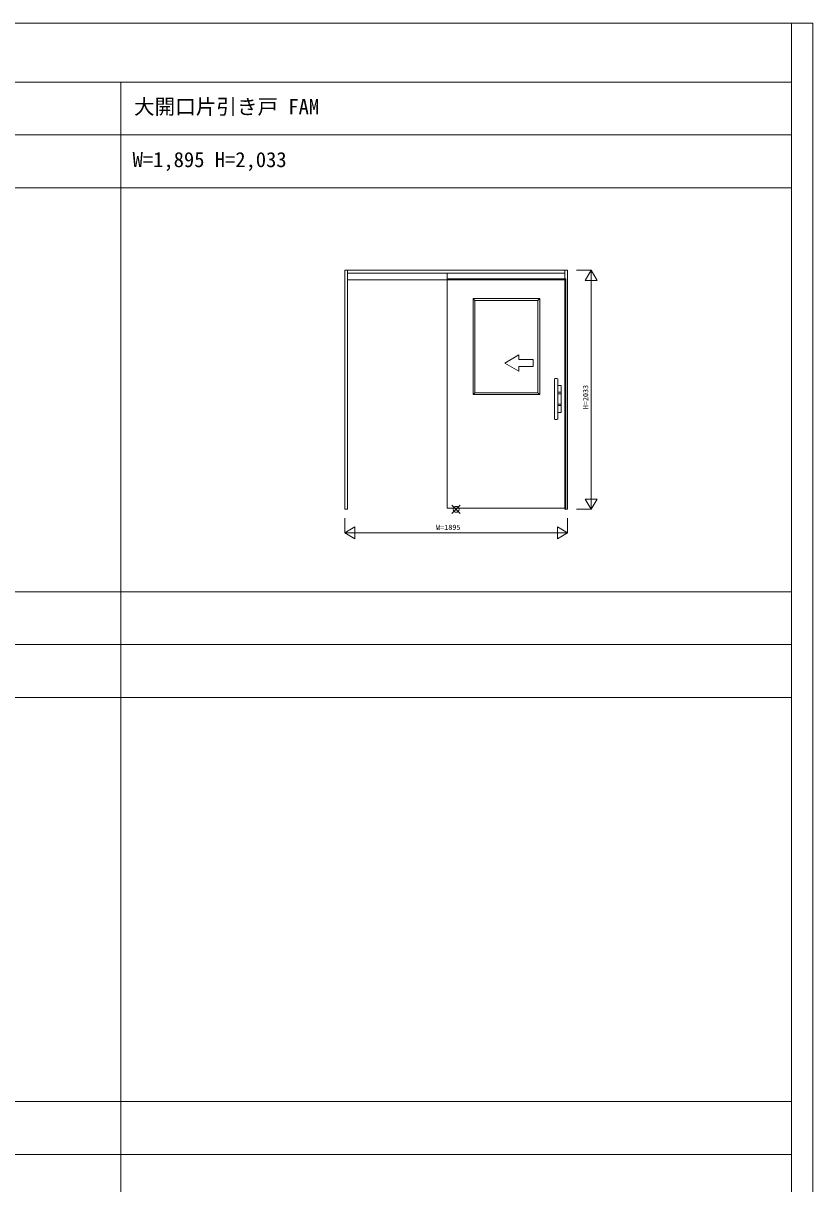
# Model space of a CAD drawing. Units: millimetres, scale not verified. Extents: x -14341 to 14341, y -10000 to 10000.
# Drawn here: x 7630 to 14341, y 130 to 10000 of the extents above; entities that cross this region are included whole.
import ezdxf
from ezdxf.enums import TextEntityAlignment as Align

# ---------------------------------------------------------------- set-up
doc = ezdxf.new("R2010")
doc.units = ezdxf.units.MM
doc.header["$LTSCALE"] = 50
doc.linetypes.add('USER2', pattern=[4, 3, -1])
doc.layers.add('0-0_0', color=7, linetype='Continuous')
for name, color, linetype, lineweight in [('0-1_YKK_F1', 7, 'Continuous', 18), ('0-2_YKK_A1', 4, 'Continuous', 18), ('0-3_YKK_N1', 2, 'Continuous', 18), ('0-6_YKK_IN', 1, 'Continuous', 18)]:
    doc.layers.add(name, color=color, linetype=linetype, lineweight=lineweight)
doc.styles.add('ＭＳ ゴシック', font='')
doc.styles.get('ＭＳ ゴシック').set_extended_font_data('MS Gothic')

msp = doc.modelspace()

# ---------------------------------------------------------------- linework, layer by layer
at = {"layer": '0-1_YKK_F1'}
for p, q in [((-14340.51, 10000), (14340.51, 10000)), ((14159.49, -10000), (14159.49, 10000)), ((14340.51, -10000), (14340.51, 10000)), ((-14340.51, 9500), (14159.49, 9500)), ((8459.49, -10000), (8459.49, 9500)), ((-14340.51, 9050), (14159.49, 9050)), ((-14340.51, 8600), (14159.49, 8600)), ((-14340.51, 5165), (14159.49, 5165)), ((-14340.51, 4715), (14159.49, 4715)), ((-14340.51, 4265), (14159.49, 4265)), ((-14340.51, 830), (14159.49, 830)), ((-14340.51, 380), (14159.49, 380))]:
    msp.add_line(p, q, dxfattribs=at)
at = {"layer": '0-2_YKK_A1'}
for p, q in [((10361.99, 7899), (12256.99, 7899)), ((10361.99, 5866), (10361.99, 7899)), ((10385.99, 7899), (10385.99, 7869)), ((12232.99, 7899), (12232.99, 7827)), ((12256.99, 5866), (12256.99, 7899)), ((10385.99, 7875), (12232.99, 7875)), ((10385.99, 5870), (10385.99, 7869)), ((10385.99, 7817.3), (12232.99, 7817.3)), ((12232.99, 5871), (12232.99, 7827)), ((11452.99, 7657.5), (12020.49, 7657.5)), ((11452.99, 6841.5), (11452.99, 7657.5)), ((11468.99, 7641.5), (11452.99, 7657.5)), ((11468.99, 7641.5), (12004.49, 7641.5)), ((11468.99, 6857.5), (11468.99, 7641.5)), ((12004.49, 7641.5), (12020.49, 7657.5)), ((12004.49, 6857.5), (12004.49, 7641.5)), ((12020.49, 6841.5), (12020.49, 7657.5)), ((11723.49, 7109.41), (11843.49, 7178.69)), ((11723.49, 7109.41), (11843.49, 7040.13)), ((11843.49, 7139.41), (11843.49, 7178.69)), ((11843.49, 7040.13), (11843.49, 7079.41)), ((12144.49, 6634.54), (12144.49, 6974.26)), ((12172.49, 6634.54), (12172.49, 6974.26)), ((12172.49, 6918.9), (12172.49, 6861.15)), ((12201.99, 6919.4), (12172.99, 6919.4)), ((12202.49, 6918.9), (12202.49, 6689.9)), ((11468.99, 6857.5), (11452.99, 6841.5)), ((11452.99, 6841.5), (12020.49, 6841.5)), ((11468.99, 6857.5), (12004.49, 6857.5)), ((12004.49, 6857.5), (12020.49, 6841.5)), ((12172.49, 6861.15), (12202.49, 6861.15)), ((12172.49, 6847.65), (12172.49, 6761.15)), ((12172.49, 6847.65), (12202.49, 6847.65)), ((12172.49, 6761.15), (12202.49, 6761.15)), ((12172.49, 6747.65), (12172.49, 6689.9)), ((12172.49, 6747.65), (12202.49, 6747.65)), ((12201.99, 6689.4), (12172.99, 6689.4)), ((10385.99, 5866), (10361.99, 5866)), ((10385.99, 5866), (10385.99, 5870)), ((12232.99, 5866), (12232.99, 5871)), ((12256.99, 5866), (12232.99, 5866))]:
    msp.add_line(p, q, dxfattribs=at)
at = {"layer": '0-2_YKK_A1', "linetype": 'USER2'}
msp.add_line((11232.99, 7875), (11232.99, 7827), dxfattribs=at)
at = {"layer": '0-2_YKK_A1'}
for points in [[(12240.49, 5875), (12240.49, 7827), (11232.99, 7827)], [(11232.99, 7826.94), (11232.99, 5874.94), (12240.49, 5875)], [(11843.49, 7139.41), (11963.49, 7139.41), (11963.49, 7079.41), (11843.49, 7079.41)]]:
    msp.add_lwpolyline(points, dxfattribs=at)
for centre, radius, start, end in [((12146.49, 6974.26), 2, 119.32717, 180), ((12158.49, 6952.9), 26.5, 60.67283, 119.32717), ((12170.49, 6974.26), 2, 0, 60.67283), ((12172.99, 6918.9), 0.5, 90, 180), ((12201.99, 6918.9), 0.5, 0, 90), ((12146.49, 6634.54), 2, 180, 240.67283), ((12158.49, 6655.9), 26.5, 240.67283, 299.32717), ((12170.49, 6634.54), 2, 299.32717, 0), ((12172.99, 6689.9), 0.5, 180, 270), ((12201.99, 6689.9), 0.5, 270, 0)]:
    msp.add_arc(centre, radius, start, end, dxfattribs=at)
at = {"layer": '0-3_YKK_N1'}
for p, q in [((12331.99, 7899), (12456.99, 7899)), ((12456.99, 7899), (12456.99, 5866)), ((12406.99, 7812.4), (12506.99, 7812.4)), ((12406.99, 5952.6), (12506.99, 5952.6)), ((12331.99, 5866), (12456.99, 5866)), ((12256.99, 5791), (12256.99, 5666)), ((10361.99, 5666), (10448.59, 5716)), ((10361.99, 5666), (10448.59, 5616)), ((10448.59, 5716), (10448.59, 5616)), ((12170.39, 5716), (12256.99, 5666))]:
    msp.add_line(p, q, dxfattribs=at)
for points in [[(12406.99, 7812.4), (12456.99, 7899), (12506.99, 7812.4)], [(12406.99, 5952.6), (12456.99, 5866), (12506.99, 5952.6)], [(10361.99, 5791), (10361.99, 5666), (12256.99, 5666)], [(12170.39, 5716), (12170.39, 5616), (12256.99, 5666)]]:
    msp.add_lwpolyline(points, dxfattribs=at)
at = {"layer": '0-6_YKK_IN'}
for p, q in [((11274.14, 5830.64), (11344.85, 5901.36)), ((11274.14, 5901.36), (11344.85, 5830.64))]:
    msp.add_line(p, q, dxfattribs=at)
msp.add_circle((11309.49, 5866), 25, dxfattribs=at)

# ---------------------------------------------------------------- texts
at = {"layer": '0-0_0', "style": 'ＭＳ ゴシック'}
for s, p in [('大開口片引き戸 FAM', (8571.16, 9187.5)), ('W=1,895 H=2,033', (8559.49, 8737.5))]:
    msp.add_text(s, height=128.3, dxfattribs=at).set_placement(p, align=Align.BOTTOM_LEFT)
at = {"layer": '0-3_YKK_N1', "color": 7, "style": 'ＭＳ ゴシック'}
msp.add_text('H=2033', height=43.99, rotation=90, dxfattribs=at).set_placement((12444.99, 6717.5), align=Align.BOTTOM_LEFT)
msp.add_text('W=1895', height=43.99, dxfattribs=at).set_placement((11139.49, 5678), align=Align.BOTTOM_LEFT)

doc.saveas('drawing.dxf')
